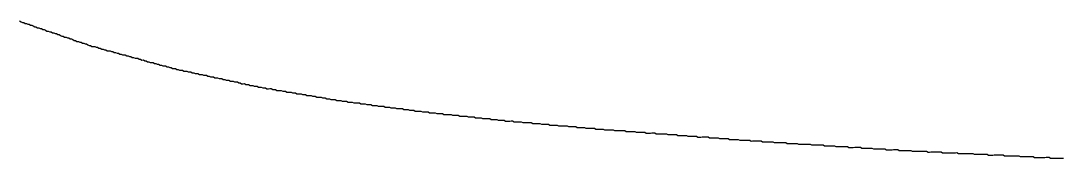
# Model space of a CAD drawing. Header units: millimetres. Extents: x 41 to 1041, y 1148 to 1248.
# Drawn here: x 54.27 to 66.28, y 1155.3 to 1156.88 of the extents above; entities that cross this region are included whole.
import ezdxf

# ---------------------------------------------------------------- set-up
doc = ezdxf.new("R2010")
doc.units = ezdxf.units.MM

msp = doc.modelspace()

# ---------------------------------------------------------------- linework, layer by layer
at = {"color": 3}
msp.add_polyline3d([(54.257, 1156.88, 0), (54.273, 1156.87, 0), (54.289, 1156.86, 0), (54.304, 1156.86, 0), (54.32, 1156.85, 0), (54.336, 1156.85, 0), (54.351, 1156.841, 0), (54.367, 1156.841, 0), (54.383, 1156.831, 0), (54.398, 1156.831, 0), (54.414, 1156.821, 0), (54.43, 1156.811, 0), (54.445, 1156.811, 0), (54.461, 1156.801, 0), (54.477, 1156.801, 0), (54.493, 1156.791, 0), (54.509, 1156.792, 0), (54.525, 1156.782, 0), (54.54, 1156.782, 0), (54.556, 1156.772, 0), (54.572, 1156.762, 0), (54.587, 1156.762, 0), (54.603, 1156.752, 0), (54.619, 1156.752, 0), (54.634, 1156.742, 0), (54.65, 1156.743, 0), (54.666, 1156.733, 0), (54.681, 1156.733, 0), (54.697, 1156.723, 0), (54.713, 1156.723, 0), (54.728, 1156.713, 0), (54.744, 1156.703, 0), (54.76, 1156.703, 0), (54.775, 1156.693, 0), (54.791, 1156.694, 0), (54.807, 1156.684, 0), (54.822, 1156.684, 0), (54.838, 1156.674, 0), (54.854, 1156.674, 0), (54.869, 1156.664, 0), (54.886, 1156.654, 0), (54.902, 1156.654, 0), (54.917, 1156.644, 0), (54.933, 1156.644, 0), (54.949, 1156.635, 0), (54.964, 1156.635, 0), (54.98, 1156.625, 0), (54.996, 1156.625, 0), (55.011, 1156.615, 0), (55.027, 1156.615, 0), (55.043, 1156.605, 0), (55.058, 1156.595, 0), (55.074, 1156.595, 0), (55.09, 1156.586, 0), (55.106, 1156.586, 0), (55.122, 1156.586, 0), (55.138, 1156.576, 0), (55.154, 1156.576, 0), (55.17, 1156.566, 0), (55.186, 1156.566, 0), (55.202, 1156.556, 0), (55.218, 1156.556, 0), (55.234, 1156.547, 0), (55.25, 1156.547, 0), (55.266, 1156.537, 0), (55.282, 1156.537, 0), (55.298, 1156.537, 0), (55.314, 1156.527, 0), (55.33, 1156.527, 0), (55.346, 1156.517, 0), (55.362, 1156.517, 0), (55.379, 1156.508, 0), (55.394, 1156.508, 0), (55.41, 1156.498, 0), (55.426, 1156.498, 0), (55.442, 1156.488, 0), (55.458, 1156.488, 0), (55.474, 1156.488, 0), (55.49, 1156.478, 0), (55.506, 1156.478, 0), (55.522, 1156.469, 0), (55.538, 1156.469, 0), (55.554, 1156.459, 0), (55.57, 1156.459, 0), (55.586, 1156.449, 0), (55.602, 1156.449, 0), (55.618, 1156.449, 0), (55.634, 1156.439, 0), (55.65, 1156.439, 0), (55.666, 1156.429, 0), (55.682, 1156.43, 0), (55.698, 1156.42, 0), (55.714, 1156.42, 0), (55.73, 1156.41, 0), (55.746, 1156.41, 0), (55.762, 1156.4, 0), (55.778, 1156.4, 0), (55.794, 1156.4, 0), (55.81, 1156.39, 0), (55.826, 1156.391, 0), (55.842, 1156.381, 0), (55.858, 1156.381, 0), (55.874, 1156.371, 0), (55.89, 1156.371, 0), (55.907, 1156.361, 0), (55.923, 1156.361, 0), (55.939, 1156.361, 0), (55.955, 1156.351, 0), (55.971, 1156.352, 0), (55.987, 1156.342, 0), (56.003, 1156.342, 0), (56.019, 1156.332, 0), (56.035, 1156.332, 0), (56.051, 1156.332, 0), (56.067, 1156.322, 0), (56.083, 1156.322, 0), (56.1, 1156.312, 0), (56.116, 1156.313, 0), (56.132, 1156.313, 0), (56.148, 1156.303, 0), (56.165, 1156.303, 0), (56.181, 1156.303, 0), (56.197, 1156.293, 0), (56.213, 1156.293, 0), (56.229, 1156.293, 0), (56.246, 1156.283, 0), (56.262, 1156.284, 0), (56.278, 1156.274, 0), (56.294, 1156.274, 0), (56.31, 1156.274, 0), (56.327, 1156.264, 0), (56.343, 1156.264, 0), (56.359, 1156.264, 0), (56.375, 1156.254, 0), (56.391, 1156.254, 0), (56.408, 1156.255, 0), (56.424, 1156.245, 0), (56.44, 1156.245, 0), (56.456, 1156.235, 0), (56.472, 1156.235, 0), (56.489, 1156.235, 0), (56.505, 1156.225, 0), (56.521, 1156.225, 0), (56.537, 1156.225, 0), (56.554, 1156.216, 0), (56.571, 1156.216, 0), (56.587, 1156.216, 0), (56.603, 1156.206, 0), (56.619, 1156.206, 0), (56.635, 1156.196, 0), (56.652, 1156.196, 0), (56.668, 1156.196, 0), (56.684, 1156.186, 0), (56.7, 1156.187, 0), (56.716, 1156.187, 0), (56.733, 1156.177, 0), (56.749, 1156.177, 0), (56.765, 1156.177, 0), (56.781, 1156.167, 0), (56.797, 1156.167, 0), (56.814, 1156.157, 0), (56.83, 1156.157, 0), (56.846, 1156.158, 0), (56.862, 1156.148, 0), (56.878, 1156.148, 0), (56.895, 1156.148, 0), (56.911, 1156.138, 0), (56.927, 1156.138, 0), (56.943, 1156.138, 0), (56.959, 1156.128, 0), (56.976, 1156.128, 0), (56.992, 1156.129, 0), (57.008, 1156.119, 0), (57.025, 1156.119, 0), (57.041, 1156.119, 0), (57.057, 1156.109, 0), (57.074, 1156.109, 0), (57.09, 1156.109, 0), (57.106, 1156.099, 0), (57.123, 1156.099, 0), (57.139, 1156.1, 0), (57.155, 1156.1, 0), (57.172, 1156.09, 0), (57.188, 1156.09, 0), (57.205, 1156.09, 0), (57.221, 1156.08, 0), (57.237, 1156.08, 0), (57.254, 1156.08, 0), (57.27, 1156.08, 0), (57.287, 1156.071, 0), (57.304, 1156.071, 0), (57.32, 1156.071, 0), (57.336, 1156.061, 0), (57.353, 1156.061, 0), (57.369, 1156.061, 0), (57.385, 1156.061, 0), (57.402, 1156.051, 0), (57.418, 1156.051, 0), (57.434, 1156.052, 0), (57.451, 1156.042, 0), (57.467, 1156.042, 0), (57.483, 1156.042, 0), (57.5, 1156.042, 0), (57.516, 1156.032, 0), (57.533, 1156.032, 0), (57.549, 1156.032, 0), (57.565, 1156.022, 0), (57.582, 1156.023, 0), (57.598, 1156.023, 0), (57.614, 1156.023, 0), (57.631, 1156.013, 0), (57.647, 1156.013, 0), (57.663, 1156.013, 0), (57.68, 1156.003, 0), (57.696, 1156.003, 0), (57.712, 1156.003, 0), (57.729, 1156.004, 0), (57.745, 1155.994, 0), (57.761, 1155.994, 0), (57.778, 1155.994, 0), (57.794, 1155.984, 0), (57.811, 1155.984, 0), (57.827, 1155.984, 0), (57.843, 1155.974, 0), (57.86, 1155.974, 0), (57.876, 1155.975, 0), (57.892, 1155.975, 0), (57.909, 1155.965, 0), (57.925, 1155.965, 0), (57.941, 1155.965, 0), (57.958, 1155.965, 0), (57.974, 1155.955, 0), (57.991, 1155.955, 0), (58.007, 1155.955, 0), (58.024, 1155.956, 0), (58.04, 1155.946, 0), (58.056, 1155.946, 0), (58.073, 1155.946, 0), (58.089, 1155.946, 0), (58.106, 1155.936, 0), (58.122, 1155.936, 0), (58.139, 1155.936, 0), (58.155, 1155.936, 0), (58.172, 1155.937, 0), (58.189, 1155.927, 0), (58.205, 1155.927, 0), (58.222, 1155.927, 0), (58.238, 1155.927, 0), (58.255, 1155.917, 0), (58.271, 1155.917, 0), (58.288, 1155.917, 0), (58.304, 1155.917, 0), (58.32, 1155.908, 0), (58.337, 1155.908, 0), (58.353, 1155.908, 0), (58.37, 1155.908, 0), (58.386, 1155.898, 0), (58.403, 1155.898, 0), (58.419, 1155.898, 0), (58.436, 1155.898, 0), (58.452, 1155.899, 0), (58.468, 1155.889, 0), (58.485, 1155.889, 0), (58.501, 1155.889, 0), (58.518, 1155.889, 0), (58.534, 1155.879, 0), (58.551, 1155.879, 0), (58.567, 1155.879, 0), (58.584, 1155.879, 0), (58.6, 1155.87, 0), (58.616, 1155.87, 0), (58.633, 1155.87, 0), (58.649, 1155.87, 0), (58.666, 1155.87, 0), (58.682, 1155.86, 0), (58.699, 1155.86, 0), (58.715, 1155.86, 0), (58.732, 1155.86, 0), (58.748, 1155.851, 0), (58.764, 1155.851, 0), (58.781, 1155.851, 0), (58.797, 1155.851, 0), (58.814, 1155.841, 0), (58.83, 1155.841, 0), (58.847, 1155.841, 0), (58.863, 1155.841, 0), (58.88, 1155.841, 0), (58.896, 1155.832, 0), (58.912, 1155.832, 0), (58.929, 1155.832, 0), (58.945, 1155.832, 0), (58.962, 1155.832, 0), (58.978, 1155.822, 0), (58.995, 1155.822, 0), (59.011, 1155.822, 0), (59.028, 1155.822, 0), (59.044, 1155.823, 0), (59.061, 1155.813, 0), (59.077, 1155.813, 0), (59.094, 1155.813, 0), (59.11, 1155.813, 0), (59.127, 1155.813, 0), (59.143, 1155.803, 0), (59.16, 1155.803, 0), (59.176, 1155.803, 0), (59.193, 1155.804, 0), (59.209, 1155.804, 0), (59.226, 1155.804, 0), (59.242, 1155.794, 0), (59.259, 1155.794, 0), (59.275, 1155.794, 0), (59.292, 1155.794, 0), (59.308, 1155.794, 0), (59.326, 1155.784, 0), (59.342, 1155.785, 0), (59.359, 1155.785, 0), (59.375, 1155.785, 0), (59.392, 1155.785, 0), (59.408, 1155.785, 0), (59.425, 1155.775, 0), (59.441, 1155.775, 0), (59.458, 1155.775, 0), (59.474, 1155.775, 0), (59.491, 1155.776, 0), (59.507, 1155.766, 0), (59.524, 1155.766, 0), (59.54, 1155.766, 0), (59.557, 1155.766, 0), (59.573, 1155.766, 0), (59.59, 1155.756, 0), (59.606, 1155.756, 0), (59.623, 1155.756, 0), (59.639, 1155.757, 0), (59.656, 1155.757, 0), (59.672, 1155.757, 0), (59.689, 1155.747, 0), (59.705, 1155.747, 0), (59.722, 1155.747, 0), (59.738, 1155.747, 0), (59.755, 1155.747, 0), (59.771, 1155.738, 0), (59.788, 1155.738, 0), (59.804, 1155.738, 0), (59.821, 1155.738, 0), (59.837, 1155.738, 0), (59.854, 1155.728, 0), (59.87, 1155.728, 0), (59.887, 1155.728, 0), (59.903, 1155.728, 0), (59.92, 1155.729, 0), (59.936, 1155.729, 0), (59.953, 1155.719, 0), (59.969, 1155.719, 0), (59.986, 1155.719, 0), (60.003, 1155.719, 0), (60.019, 1155.719, 0), (60.036, 1155.719, 0), (60.052, 1155.709, 0), (60.069, 1155.71, 0), (60.085, 1155.71, 0), (60.102, 1155.71, 0), (60.118, 1155.71, 0), (60.135, 1155.71, 0), (60.151, 1155.71, 0), (60.168, 1155.7, 0), (60.184, 1155.7, 0), (60.201, 1155.7, 0), (60.217, 1155.701, 0), (60.234, 1155.701, 0), (60.25, 1155.701, 0), (60.267, 1155.691, 0), (60.284, 1155.691, 0), (60.3, 1155.691, 0), (60.317, 1155.691, 0), (60.333, 1155.691, 0), (60.35, 1155.691, 0), (60.366, 1155.682, 0), (60.383, 1155.682, 0), (60.399, 1155.682, 0), (60.416, 1155.682, 0), (60.432, 1155.682, 0), (60.449, 1155.682, 0), (60.465, 1155.672, 0), (60.482, 1155.672, 0), (60.498, 1155.672, 0), (60.515, 1155.673, 0), (60.531, 1155.673, 0), (60.548, 1155.673, 0), (60.564, 1155.673, 0), (60.581, 1155.663, 0), (60.598, 1155.663, 0), (60.614, 1155.663, 0), (60.631, 1155.663, 0), (60.647, 1155.663, 0), (60.664, 1155.664, 0), (60.68, 1155.654, 0), (60.697, 1155.654, 0), (60.713, 1155.654, 0), (60.73, 1155.654, 0), (60.746, 1155.654, 0), (60.763, 1155.654, 0), (60.78, 1155.644, 0), (60.797, 1155.645, 0), (60.813, 1155.645, 0), (60.83, 1155.645, 0), (60.846, 1155.645, 0), (60.863, 1155.645, 0), (60.88, 1155.645, 0), (60.896, 1155.635, 0), (60.913, 1155.635, 0), (60.929, 1155.635, 0), (60.946, 1155.636, 0), (60.962, 1155.636, 0), (60.979, 1155.636, 0), (60.995, 1155.626, 0), (61.012, 1155.626, 0), (61.028, 1155.626, 0), (61.045, 1155.626, 0), (61.061, 1155.626, 0), (61.078, 1155.626, 0), (61.095, 1155.627, 0), (61.111, 1155.617, 0), (61.128, 1155.617, 0), (61.144, 1155.617, 0), (61.161, 1155.617, 0), (61.177, 1155.617, 0), (61.194, 1155.617, 0), (61.21, 1155.617, 0), (61.227, 1155.617, 0), (61.243, 1155.608, 0), (61.26, 1155.608, 0), (61.277, 1155.608, 0), (61.293, 1155.608, 0), (61.31, 1155.608, 0), (61.326, 1155.608, 0), (61.343, 1155.608, 0), (61.359, 1155.598, 0), (61.376, 1155.598, 0), (61.392, 1155.599, 0), (61.409, 1155.599, 0), (61.425, 1155.599, 0), (61.442, 1155.599, 0), (61.459, 1155.599, 0), (61.475, 1155.589, 0), (61.492, 1155.589, 0), (61.508, 1155.589, 0), (61.525, 1155.589, 0), (61.541, 1155.59, 0), (61.558, 1155.59, 0), (61.574, 1155.59, 0), (61.591, 1155.58, 0), (61.607, 1155.58, 0), (61.624, 1155.58, 0), (61.641, 1155.58, 0), (61.657, 1155.58, 0), (61.674, 1155.581, 0), (61.69, 1155.581, 0), (61.707, 1155.581, 0), (61.723, 1155.571, 0), (61.74, 1155.571, 0), (61.756, 1155.571, 0), (61.773, 1155.571, 0), (61.789, 1155.571, 0), (61.806, 1155.571, 0), (61.823, 1155.572, 0), (61.839, 1155.562, 0), (61.856, 1155.562, 0), (61.872, 1155.562, 0), (61.889, 1155.562, 0), (61.905, 1155.562, 0), (61.922, 1155.562, 0), (61.938, 1155.562, 0), (61.955, 1155.552, 0), (61.972, 1155.553, 0), (61.988, 1155.553, 0), (62.005, 1155.553, 0), (62.021, 1155.553, 0), (62.038, 1155.553, 0), (62.054, 1155.553, 0), (62.071, 1155.543, 0), (62.087, 1155.543, 0), (62.104, 1155.543, 0), (62.12, 1155.544, 0), (62.137, 1155.544, 0), (62.154, 1155.544, 0), (62.17, 1155.544, 0), (62.187, 1155.544, 0), (62.203, 1155.534, 0), (62.22, 1155.534, 0), (62.236, 1155.534, 0), (62.253, 1155.534, 0), (62.269, 1155.535, 0), (62.286, 1155.535, 0), (62.302, 1155.535, 0), (62.319, 1155.525, 0), (62.336, 1155.525, 0), (62.352, 1155.525, 0), (62.369, 1155.525, 0), (62.385, 1155.525, 0), (62.402, 1155.525, 0), (62.418, 1155.526, 0), (62.435, 1155.516, 0), (62.451, 1155.516, 0), (62.468, 1155.516, 0), (62.484, 1155.516, 0), (62.501, 1155.516, 0), (62.518, 1155.516, 0), (62.534, 1155.516, 0), (62.552, 1155.507, 0), (62.568, 1155.507, 0), (62.585, 1155.507, 0), (62.601, 1155.507, 0), (62.618, 1155.507, 0), (62.634, 1155.507, 0), (62.651, 1155.507, 0), (62.667, 1155.507, 0), (62.684, 1155.497, 0), (62.701, 1155.498, 0), (62.717, 1155.498, 0), (62.734, 1155.498, 0), (62.75, 1155.498, 0), (62.767, 1155.498, 0), (62.783, 1155.498, 0), (62.8, 1155.498, 0), (62.816, 1155.488, 0), (62.833, 1155.488, 0), (62.85, 1155.489, 0), (62.866, 1155.489, 0), (62.883, 1155.489, 0), (62.899, 1155.489, 0), (62.916, 1155.489, 0), (62.932, 1155.489, 0), (62.949, 1155.479, 0), (62.966, 1155.479, 0), (62.982, 1155.479, 0), (62.999, 1155.48, 0), (63.015, 1155.48, 0), (63.032, 1155.48, 0), (63.048, 1155.48, 0), (63.065, 1155.48, 0), (63.082, 1155.48, 0), (63.098, 1155.47, 0), (63.115, 1155.47, 0), (63.131, 1155.47, 0), (63.148, 1155.471, 0), (63.164, 1155.471, 0), (63.181, 1155.471, 0), (63.197, 1155.471, 0), (63.214, 1155.471, 0), (63.231, 1155.461, 0), (63.247, 1155.461, 0), (63.264, 1155.461, 0), (63.28, 1155.461, 0), (63.297, 1155.462, 0), (63.313, 1155.462, 0), (63.33, 1155.462, 0), (63.347, 1155.462, 0), (63.363, 1155.462, 0), (63.38, 1155.452, 0), (63.396, 1155.452, 0), (63.413, 1155.452, 0), (63.429, 1155.452, 0), (63.446, 1155.453, 0), (63.462, 1155.453, 0), (63.479, 1155.453, 0), (63.496, 1155.453, 0), (63.512, 1155.453, 0), (63.529, 1155.443, 0), (63.545, 1155.443, 0), (63.562, 1155.443, 0), (63.578, 1155.444, 0), (63.595, 1155.444, 0), (63.612, 1155.444, 0), (63.628, 1155.444, 0), (63.645, 1155.444, 0), (63.661, 1155.434, 0), (63.678, 1155.434, 0), (63.694, 1155.434, 0), (63.711, 1155.434, 0), (63.728, 1155.435, 0), (63.744, 1155.435, 0), (63.761, 1155.435, 0), (63.777, 1155.435, 0), (63.794, 1155.435, 0), (63.81, 1155.425, 0), (63.827, 1155.425, 0), (63.843, 1155.425, 0), (63.86, 1155.425, 0), (63.877, 1155.426, 0), (63.893, 1155.426, 0), (63.91, 1155.426, 0), (63.926, 1155.426, 0), (63.943, 1155.426, 0), (63.959, 1155.416, 0), (63.976, 1155.416, 0), (63.993, 1155.416, 0), (64.009, 1155.416, 0), (64.026, 1155.417, 0), (64.042, 1155.417, 0), (64.059, 1155.417, 0), (64.075, 1155.417, 0), (64.092, 1155.407, 0), (64.108, 1155.407, 0), (64.125, 1155.407, 0), (64.142, 1155.407, 0), (64.158, 1155.407, 0), (64.175, 1155.408, 0), (64.191, 1155.408, 0), (64.208, 1155.408, 0), (64.224, 1155.408, 0), (64.241, 1155.398, 0), (64.258, 1155.398, 0), (64.274, 1155.398, 0), (64.291, 1155.398, 0), (64.307, 1155.398, 0), (64.324, 1155.399, 0), (64.34, 1155.399, 0), (64.357, 1155.399, 0), (64.374, 1155.399, 0), (64.39, 1155.389, 0), (64.407, 1155.389, 0), (64.423, 1155.389, 0), (64.44, 1155.389, 0), (64.456, 1155.39, 0), (64.473, 1155.39, 0), (64.489, 1155.39, 0), (64.506, 1155.39, 0), (64.523, 1155.39, 0), (64.539, 1155.38, 0), (64.556, 1155.38, 0), (64.572, 1155.38, 0), (64.589, 1155.38, 0), (64.606, 1155.381, 0), (64.622, 1155.381, 0), (64.639, 1155.381, 0), (64.655, 1155.381, 0), (64.672, 1155.381, 0), (64.688, 1155.381, 0), (64.705, 1155.381, 0), (64.722, 1155.371, 0), (64.738, 1155.371, 0), (64.755, 1155.372, 0), (64.771, 1155.372, 0), (64.788, 1155.372, 0), (64.804, 1155.372, 0), (64.821, 1155.372, 0), (64.838, 1155.372, 0), (64.854, 1155.372, 0), (64.871, 1155.372, 0), (64.888, 1155.362, 0), (64.905, 1155.363, 0), (64.921, 1155.363, 0), (64.938, 1155.363, 0), (64.955, 1155.363, 0), (64.971, 1155.363, 0), (64.988, 1155.363, 0), (65.004, 1155.363, 0), (65.021, 1155.363, 0), (65.038, 1155.363, 0), (65.054, 1155.364, 0), (65.071, 1155.354, 0), (65.087, 1155.354, 0), (65.104, 1155.354, 0), (65.12, 1155.354, 0), (65.137, 1155.354, 0), (65.154, 1155.354, 0), (65.17, 1155.354, 0), (65.187, 1155.354, 0), (65.203, 1155.355, 0), (65.22, 1155.355, 0), (65.236, 1155.355, 0), (65.253, 1155.345, 0), (65.27, 1155.345, 0), (65.286, 1155.345, 0), (65.303, 1155.345, 0), (65.319, 1155.345, 0), (65.336, 1155.346, 0), (65.353, 1155.346, 0), (65.369, 1155.346, 0), (65.386, 1155.346, 0), (65.402, 1155.346, 0), (65.419, 1155.336, 0), (65.435, 1155.336, 0), (65.452, 1155.336, 0), (65.469, 1155.336, 0), (65.485, 1155.337, 0), (65.502, 1155.337, 0), (65.518, 1155.337, 0), (65.535, 1155.337, 0), (65.551, 1155.337, 0), (65.568, 1155.337, 0), (65.585, 1155.337, 0), (65.601, 1155.327, 0), (65.618, 1155.327, 0), (65.634, 1155.328, 0), (65.651, 1155.328, 0), (65.667, 1155.328, 0), (65.684, 1155.328, 0), (65.701, 1155.328, 0), (65.717, 1155.328, 0), (65.734, 1155.328, 0), (65.75, 1155.328, 0), (65.767, 1155.328, 0), (65.784, 1155.319, 0), (65.8, 1155.319, 0), (65.817, 1155.319, 0), (65.833, 1155.319, 0), (65.85, 1155.319, 0), (65.866, 1155.319, 0), (65.883, 1155.319, 0), (65.9, 1155.319, 0), (65.916, 1155.319, 0), (65.933, 1155.32, 0), (65.949, 1155.31, 0), (65.966, 1155.31, 0), (65.982, 1155.31, 0), (65.999, 1155.31, 0), (66.016, 1155.31, 0), (66.032, 1155.31, 0), (66.049, 1155.31, 0), (66.065, 1155.31, 0), (66.082, 1155.311, 0), (66.099, 1155.311, 0), (66.115, 1155.311, 0), (66.132, 1155.301, 0), (66.148, 1155.301, 0), (66.165, 1155.301, 0), (66.181, 1155.301, 0), (66.198, 1155.301, 0), (66.215, 1155.302, 0), (66.231, 1155.302, 0), (66.248, 1155.302, 0), (66.264, 1155.302, 0), (66.281, 1155.302, 0)], dxfattribs=at)

doc.saveas('drawing.dxf')
